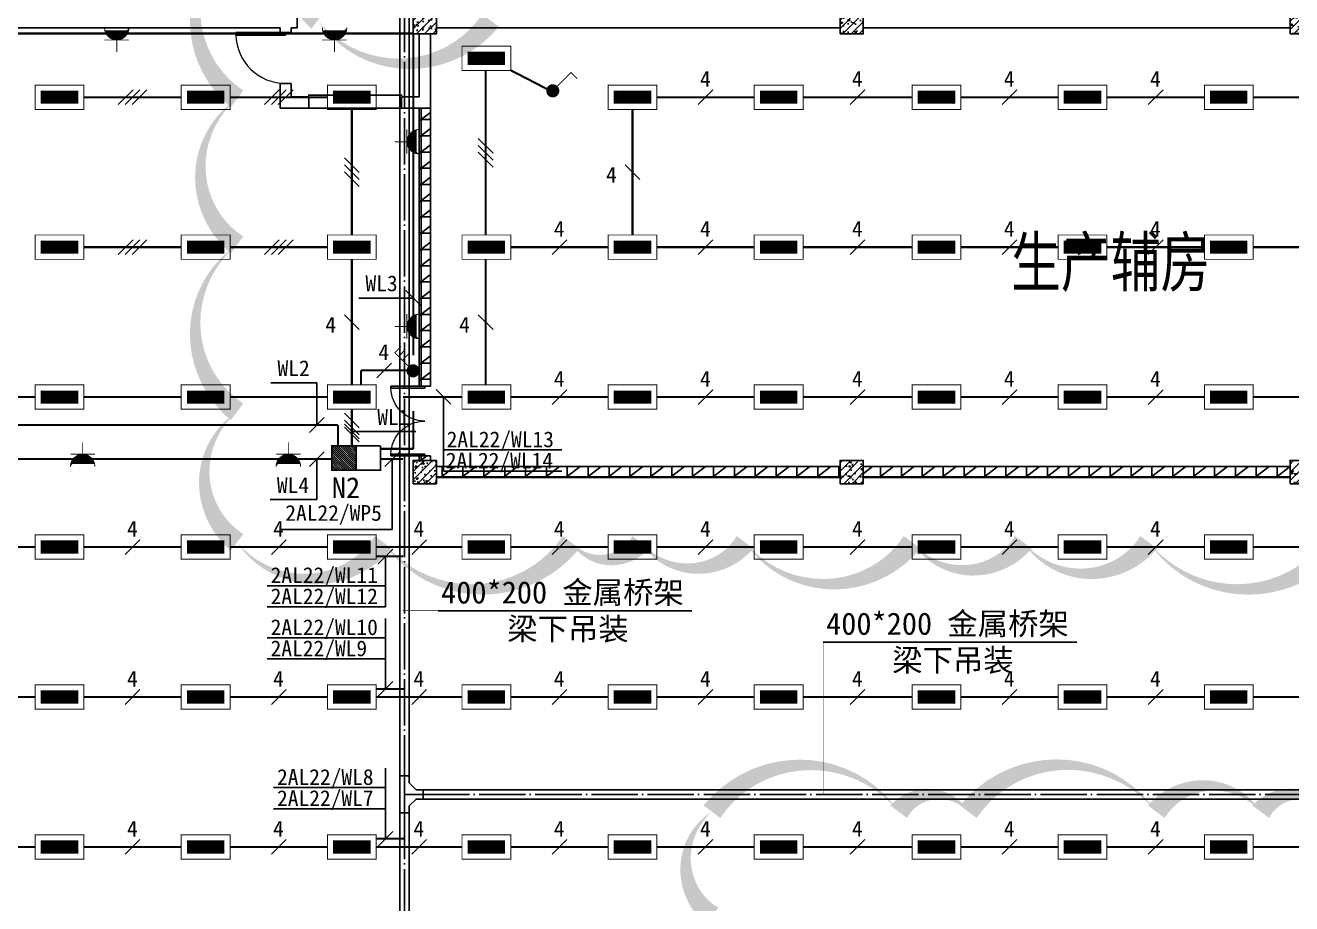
# Model space of a CAD drawing. Header units: millimetres. Extents: x -633009578 to 5705885, y -633235091 to 2571734.
# Drawn here: x 2874411 to 2901704, y 1875193 to 1894134 of the extents above; entities that cross this region are included whole.
import ezdxf

# ---------------------------------------------------------------- set-up
doc = ezdxf.new("R2010")
doc.units = ezdxf.units.MM
doc.header["$LTSCALE"] = 1000
doc.header["$MEASUREMENT"] = 0
for name, pattern in [('DASH', [0.35, 0.25, -0.1]), ('DASHED2', [0.375, 0.25, -0.125]), ('DOTE', [2.4200000000000004, 2, -0.2, 0.02, -0.2])]:
    doc.linetypes.add(name, pattern=pattern)
doc.layers.get('0').update_dxf_attribs({"color": 9})
for name, color, linetype in [('3T_WOOD', 21, 'Continuous'), ('A-COLUM(柱)', 255, 'Continuous'), ('A-DOOR(门）', 4, 'Continuous'), ('A-HATH(填充)', 8, 'Continuous'), ('A-TEXT(房间)', 243, 'Continuous'), ('A-WALL(墙)', 255, 'Continuous'), ('DIM_MODI', 6, 'Continuous'), ('电-强电平面-标注', 3, 'Continuous'), ('电-强电平面-线缆', 3, 'Continuous'), ('电-桥架', 4, 'Continuous'), ('设备-插座', 3, 'Continuous'), ('设备-照明', 3, 'Continuous'), ('设备-箱柜', 3, 'Continuous')]:
    doc.layers.add(name, color=color, linetype=linetype)
doc.styles.add('_TCH', font='simhei.ttf', dxfattribs={"width": 0.75, "bigfont": 'hztxt.shx'})
doc.styles.add('ELEC-DIM', font='simhei.ttf')
doc.styles.add('IDQSTYLE', font='simhei.ttf', dxfattribs={"width": 0.707, "bigfont": 'hztxt.shx'})
pattern_1 = [(0, (-1310557.920547385, -2.793967723846436e-09), (0, 350), []), (37.875, (-1310157.920547385, -2.793967723846436e-09), (-169.61527734408, 218.0766567528281), []), (90, (-1310157.920547385, -2.793967723846436e-09), (-450, 2.755455298081545e-14), [])]

# ---------------------------------------------------------------- blocks, each defined once
blk = doc.blocks.new('$DorLib2D$00000002')
for p, q in [((-0.5, -5.684341886080802e-17), (-0.5000000000000007, 0.4875)), ((-0.4750000000000007, 0.4875), (-0.5000000000000007, 0.4875)), ((-0.475, -2.842170943040401e-17), (-0.4750000000000007, 0.4875)), ((0.475, -2.842170943040401e-17), (0.4750000000000007, 0.4875)), ((0.4750000000000007, 0.4875), (0.5000000000000007, 0.4875)), ((0.5, -5.684341886080802e-17), (0.5000000000000007, 0.4875)), ((-0.5, -5.684341886080802e-17), (-0.475, -2.842170943040401e-17)), ((0.5, -5.684341886080802e-17), (0.475, -2.842170943040401e-17))]:
    blk.add_line(p, q)
at = {"lineweight": 13}
for centre, start, end in [((-0.4875, -4.263256414560601e-17), 0, 88.53071641864632), ((0.4875, -4.263256414560601e-17), 91.4692835813537, 180)]:
    blk.add_arc(centre, 0.4875, start, end, dxfattribs=at)
blk = doc.blocks.new('$DorLib2D$00000001')
for p, q in [((0.45, 0.9750000000000001), (0.5000000000000002, 0.9750000000000001)), ((0.45, 0), (0.45, 0.9750000000000001)), ((0.5, 0), (0.5, 0.9750000000000001)), ((0.5, 0), (0.45, 0))]:
    blk.add_line(p, q)
at = {"lineweight": 13}
blk.add_arc((0.475, 0), 0.975, 91.4692835813538, 180, dxfattribs=at)
blk = doc.blocks.new('$DorLib2D$00000136')
at = {"color": 0, "linetype": 'DASH'}
blk.add_line((0.5074999999959537, 0.6666666666674388), (-0.507500000003974, 0.666666666667382), dxfattribs=at)
at = {"color": 0, "linetype": 'Continuous'}
blk.add_line((-0.5000000000040377, -0.4999999999982236), (0.4999999999959623, -0.4999999999981668), dxfattribs=at)
blk = doc.blocks.new('_FZH')
h = blk.add_hatch()
h.set_pattern_fill('钢筋混凝土', color=256, scale=0.1, style=0)
h.set_pattern_definition([(45, (0, 0), (-0.1767766952966369, 0.1767766952966369), []), (50, (0, 0), (0.7172601826007535, -0.06275213498259512), [0.07500000000000001, -0.8250000000000001]), (355, (0, 0), (-0.138751333613, 0.7521921337000119), [0.06, -0.66]), (100.4514, (0.05977168000000001, -0.00522934), (0.5785093817140216, 0.6894395420609536), [0.06374019, -0.701142112]), (46.1842, (0, 0.2), (1.067241048625645, -0.1655190143290181), [0.1125, -1.2375]), (96.6356, (0.088936745, 0.186206693), (0.9346627055487033, 0.9741178709004418), [0.095610288, -1.051713]), (351.1842, (0, 0.2), (0.9346619451336272, 0.9741186009253247), [0.09000000000000001, -0.9900000000000001]), (21, (0.1, 0.15), (0.5969070521184617, -0.4026188906653388), [0.07500000000000001, -0.8250000000000001]), (326, (0.1, 0.15), (0.2433153319215824, 0.7251500450468529), [0.06, -0.66]), (71.4514, (0.149742233, 0.116448394), (0.84022262858149, 0.3225304967099524), [0.06374019, -0.701142112]), (37.50000000000001, (0, 0), (0.01215985531729062, 0.3328938538313115), [0, -0.652, 0, -0.67, 0, -0.6625000000000001]), (7.499999999999999, (0, 0), (0.2630695374421486, 0.3944117118823603), [0, -0.382, 0, -0.637, 0, -0.2525]), (-32.5, (-0.223, 0), (0.533822436172409, -0.02255487173437976), [0, -0.25, 0, -0.78, 0, -1.035]), (-42.5, (-0.323, 0), (0.5831861693423862, 0.1001049823323177), [0, -0.325, 0, -0.518, 0, -0.735])])
h.paths.add_polyline_path([(-0.5, -0.5), (0.5, -0.5), (0.5, 0.5), (-0.5, 0.5)])
blk.add_lwpolyline([(-0.5, -0.5), (0.5, -0.5), (0.5, 0.5), (-0.5, 0.5)], close=True)
blk = doc.blocks.new('9-3-1')
at = {"layer": 'A-HATH(填充)'}
h = blk.add_hatch(dxfattribs=at)
h.set_pattern_fill('空心砖', color=256, scale=100, style=0)
h.set_pattern_definition(pattern_1)
h.paths.add_polyline_path([(1227020.598288325, 1214372.080887661), (1227020.598288291, 1208372.080887855), (1227260.598288291, 1208372.080887855), (1227260.598288325, 1214372.080887661)])
h = blk.add_hatch(dxfattribs=at)
h.set_pattern_fill('空心砖', color=256, scale=100, style=0)
h.set_pattern_definition(pattern_1)
h.paths.add_polyline_path([(1227260.598288325, 1206772.080887664), (1227260.598288291, 1206872.080887855), (1227020.598288291, 1206872.080887855), (1227020.598288325, 1206772.080887664)])
h = blk.add_hatch(dxfattribs=at)
h.set_pattern_fill('空心砖', color=256, scale=100, style=0)
h.set_pattern_definition(pattern_1)
h.paths.add_polyline_path([(1227390.598288325, 1206642.080887664), (1227390.598288325, 1206402.080887664), (1236090.598288325, 1206402.080887664), (1236090.598288325, 1206642.080887664)])
h = blk.add_hatch(dxfattribs=at)
h.set_pattern_fill('空心砖', color=256, scale=100, style=0)
h.set_pattern_definition(pattern_1)
h.paths.add_polyline_path([(1236590.598288325, 1206642.080887664), (1236590.598288325, 1206402.080887664), (1245790.598288325, 1206402.080887664), (1245790.598288325, 1206642.080887664)])
at = {"layer": 'A-WALL(墙)'}
for p, q in [((1224390.598288574, 1216102.08088763), (1224390.598288573, 1216342.08088767)), ((1218190.598288553, 1216102.080887652), (1224020.598288334, 1216102.080887645)), ((1224020.598288334, 1216102.080887645), (1224020.598288286, 1216002.080887347)), ((1224020.598288286, 1216002.080887347), (1224260.59828839, 1216002.080887347)), ((1224260.598288334, 1216102.080887693), (1224390.598288574, 1216102.08088763)), ((1224260.59828839, 1216002.080887347), (1224260.598288334, 1216102.080887693)), ((1227020.598288207, 1215972.080887693), (1227020.598288271, 1214612.080887585)), ((1227260.598288321, 1215972.080887693), (1227260.59828827, 1214372.080887676)), ((1227390.598288553, 1216102.080887618), (1236090.598288553, 1216102.080887684)), ((1236590.598288553, 1216102.080887662), (1245790.598288553, 1216102.080887689)), ((1224260.59828839, 1214902.080887347), (1224020.598288286, 1214902.080887347)), ((1224020.598288286, 1214902.080887347), (1224020.598288334, 1214372.080887676)), ((1224260.598288334, 1214612.080887585), (1224260.59828839, 1214902.080887347)), ((1224640.598288574, 1214612.080887605), (1224260.598288334, 1214612.080887585)), ((1224640.598288574, 1214372.080887654), (1224640.598288574, 1214612.080887605)), ((1227020.598288271, 1214612.080887585), (1226640.598288573, 1214612.080887605)), ((1226640.598288573, 1214612.080887605), (1226640.598288573, 1214372.080887654)), ((1224020.598288334, 1214372.080887676), (1224640.598288574, 1214372.080887654)), ((1226640.598288573, 1214372.080887654), (1227260.59828827, 1214372.080887676)), ((1227020.598288325, 1214372.080887661), (1227020.598288291, 1208372.080887855)), ((1227260.598288325, 1214372.080887661), (1227020.598288325, 1214372.080887661)), ((1227260.598288291, 1208372.080887855), (1227260.598288325, 1214372.080887661)), ((1227020.598288291, 1208372.080887855), (1227260.598288291, 1208372.080887855)), ((1227260.598288291, 1206872.080887855), (1227020.598288291, 1206872.080887855)), ((1227020.598288291, 1206872.080887855), (1227020.598288325, 1206772.080887664)), ((1227260.598288325, 1206772.080887664), (1227260.598288291, 1206872.080887855)), ((1236090.598288553, 1206642.080887661), (1227390.598288553, 1206642.080887632)), ((1236090.598288553, 1206402.080887661), (1227390.598288553, 1206402.080887692)), ((1245790.598288553, 1206642.080887662), (1236590.598288553, 1206642.080887657)), ((1245790.598288553, 1206402.080887662), (1236590.598288553, 1206402.080887663))]:
    blk.add_line(p, q, dxfattribs=at)
at = {"layer": 'DIM_MODI', "color": 8}
for points in [[(1224834.376988294, 1228639.408599371, 0, 450, 0.5), (1224834.376988294, 1226389.408599371, 0, 450, 0.5), (1224834.376988294, 1223239.408599371, 0, 450, 0.5), (1224834.376988294, 1220089.408599371, 0, 450, 0.5), (1224834.376988294, 1218589.408599371, 0, 450, 0.5), (1224834.376988294, 1216260.895946873, 0, 450, 0.5), (1228559.310649373, 1216260.895946873, 0, 450, 0.5), (1228559.310649373, 1219110.895946873, 0, 450, 0.5), (1228559.310649373, 1220610.895946873, 0, 450, 0.5), (1228559.310649373, 1223760.895946873, 0, 450, 0.5), (1228559.310649373, 1225560.895946873, 0, 450, 0.5), (1228559.310649373, 1228639.408599371, 0, 450, 0.5), (1224959.310649373, 1228639.408599371, 0, 450, 0.5)], [(1233328.54338558, 1199198.935396159, 0, 450, 0.5), (1233328.54338558, 1196948.935396159, 0, 450, 0.5), (1233328.54338558, 1194098.935396159, 0, 450, 0.5), (1233328.54338558, 1192298.935396159, 0, 450, 0.5), (1233328.54338558, 1190798.935396159, 0, 450, 0.5), (1233328.54338558, 1188882.408848926, 0, 450, 0.5), (1235578.54338558, 1188882.408848926, 0, 450, 0.5), (1237828.54338558, 1188882.408848926, 0, 450, 0.5), (1240678.54338558, 1188882.408848926, 0, 450, 0.5), (1242628.54338558, 1188882.408848926, 0, 450, 0.5), (1246228.54338558, 1188882.408848926, 0, 450, 0.5), (1246656.012867695, 1188882.408848926, 0, 450, 0.5), (1246656.012867695, 1192482.408848926, 0, 450, 0.5), (1246656.012867695, 1193982.408848926, 0, 450, 0.5), (1246656.012867695, 1195932.408848926, 0, 450, 0.5), (1246656.012867695, 1199082.408848926, 0, 450, 0.5), (1246656.012867695, 1199198.935396159, 0, 450, 0.5), (1245156.012867695, 1199198.935396159, 0, 450, 0.5), (1242906.012867695, 1199198.935396159, 0, 450, 0.5), (1238856.012867695, 1199198.935396159, 0, 450, 0.5), (1237356.012867695, 1199198.935396159, 0, 450, 0.5)]]:
    blk.add_lwpolyline(points, format="xyseb", close=True, dxfattribs=at)
blk.add_lwpolyline([(1247875.104645454, 1218171.147972304, 0, 450, 0.5), (1245175.104645454, 1218171.147972304, 0, 450, 0.5), (1243675.104645454, 1218171.147972304, 0, 450, 0.5), (1240525.104645454, 1218171.147972304, 0, 450, 0.5), (1238275.104645454, 1218171.147972304, 0, 450, 0.5), (1236775.104645454, 1218171.147972304, 0, 450, 0.5), (1233625.104645454, 1218171.147972304, 0, 450, 0.5), (1229575.104645454, 1218171.147972304, 0, 450, 0.5), (1227325.104645454, 1218171.147972304, 0, 450, 0.5), (1224625.104645454, 1218171.147972304, 0, 450, 0.5), (1223094.096090453, 1218171.147972304, 0, 450, 0.5), (1223094.096090453, 1214571.147972304, 0, 450, 0.5), (1223094.096090453, 1211421.147972304, 0, 450, 0.5), (1223094.096090453, 1207821.147972304, 0, 450, 0.5), (1223094.096090453, 1205006.940860864, 0, 450, 0.5), (1226244.096090453, 1205006.940860864, 0, 450, 0.5), (1230294.096090453, 1205006.940860864, 0, 450, 0.5), (1231794.096090453, 1205006.940860864, 0, 450, 0.5), (1234044.096090453, 1205006.940860864, 0, 450, 0.5), (1237644.096090453, 1205006.940860864, 0, 450, 0.5), (1240044.096090453, 1205006.940860864, 0, 450, 0.5), (1242744.096090453, 1205006.940860864, 0, 450, 0.5), (1246794.096090453, 1205006.940860864, 0, 450, 0.5)], format="xyseb", dxfattribs=at)
at = {"layer": 'A-COLUM(柱)', "xscale": 500, "yscale": 500, "zscale": 500}
for p in [(1227140.598288325, 1216222.080887664), (1236340.598288325, 1216222.080887664), (1246040.598288325, 1216222.080887664), (1227140.598288325, 1206522.080887664), (1236340.598288325, 1206522.080887664), (1246040.598288325, 1206522.080887664)]:
    blk.add_blockref('_FZH', p, dxfattribs=at)
at = {"layer": 'A-DOOR(门）', "extrusion": (0, 0, -1), "xscale": -1100, "yscale": 1100, "zscale": 1100, "rotation": 270}
blk.add_blockref('$DorLib2D$00000001', (-1224140.598288325, 1215452.08088753), dxfattribs=at)
at = {"layer": 'A-DOOR(门）', "extrusion": (0, 0, -1), "xscale": 2000, "yscale": 240, "zscale": 2000}
blk.add_blockref('$DorLib2D$00000136', (-1225640.598288562, 1214492.080887661), dxfattribs=at)
at = {"layer": 'A-DOOR(门）', "xscale": -1500, "yscale": 1500, "zscale": 1500, "rotation": 89.99999999999999}
blk.add_blockref('$DorLib2D$00000002', (1227140.598288325, 1207622.080887831), dxfattribs=at)
at = {"layer": 'A-TEXT(房间)', "style": '_TCH', "width": 0.75}
blk.add_text('生产辅房', height=1050, dxfattribs=at).set_placement((1239778.332580835, 1210526.774725682))
blk = doc.blocks.new('*X353')
at = {"color": 0, "linetype": 'Continuous'}
for p, q in [((277.1059544658493, 221.9516255332986), (279.536990929048, 224.3826619964973)), ((277.1059544658493, 222.2344682457732), (279.2541482165735, 224.3826619964973)), ((277.1059544658493, 222.5173109582479), (278.9713055040988, 224.3826619964973)), ((277.1059544658493, 222.8001536707225), (278.6884627916242, 224.3826619964973)), ((277.1059544658493, 223.0829963831971), (278.4056200791496, 224.3826619964973)), ((277.1059544658493, 223.3658390956717), (278.122777366675, 224.3826619964973)), ((277.1059544658493, 223.6486818081463), (277.8399346542004, 224.3826619964973)), ((277.1059544658493, 223.9315245206209), (277.5570919417257, 224.3826619964973)), ((277.1059544658493, 224.2143672330955), (277.2742492292511, 224.3826619964973)), ((277.3198336415227, 221.8826619964973), (279.8198336415227, 224.3826619964973)), ((277.6026763539973, 221.8826619964973), (280.1026763539973, 224.3826619964973)), ((277.8855190664719, 221.8826619964973), (280.3855190664719, 224.3826619964973)), ((278.1683617789465, 221.8826619964973), (280.6683617789466, 224.3826619964973)), ((278.4512044914212, 221.8826619964973), (280.9512044914212, 224.3826619964973)), ((278.7340472038958, 221.8826619964973), (281.2340472038958, 224.3826619964973)), ((279.0168899163704, 221.8826619964973), (281.5168899163704, 224.3826619964973)), ((279.299732628845, 221.8826619964973), (281.799732628845, 224.3826619964973)), ((279.5825753413196, 221.8826619964973), (282.0825753413196, 224.3826619964973)), ((279.8654180537943, 221.8826619964973), (282.3654180537943, 224.3826619964973)), ((280.1482607662689, 221.8826619964973), (282.6482607662689, 224.3826619964973)), ((280.4311034787435, 221.8826619964973), (282.9311034787435, 224.3826619964973)), ((280.7139461912181, 221.8826619964973), (283.2139461912181, 224.3826619964973)), ((280.9967889036927, 221.8826619964973), (283.4967889036927, 224.3826619964973)), ((281.2796316161674, 221.8826619964973), (283.7796316161674, 224.3826619964973)), ((281.5624743286419, 221.8826619964973), (284.062474328642, 224.3826619964973)), ((281.8453170411166, 221.8826619964973), (284.3453170411166, 224.3826619964973)), ((282.1281597535912, 221.8826619964973), (284.6059544658494, 224.3604567087555)), ((282.4110024660658, 221.8826619964973), (284.6059544658494, 224.0776139962809)), ((282.6938451785405, 221.8826619964973), (284.6059544658494, 223.7947712838063)), ((282.976687891015, 221.8826619964973), (284.6059544658494, 223.5119285713317)), ((283.2595306034897, 221.8826619964973), (284.6059544658494, 223.229085858857)), ((283.5423733159643, 221.8826619964973), (284.6059544658494, 222.9462431463824)), ((283.8252160284389, 221.8826619964973), (284.6059544658494, 222.6634004339078)), ((284.1080587409135, 221.8826619964973), (284.6059544658494, 222.3805577214332)), ((284.3909014533882, 221.8826619964973), (284.6059544658494, 222.0977150089586))]:
    blk.add_line(p, q, dxfattribs=at)
blk = doc.blocks.new('HC000062')
at = {"color": 0, "linetype": 'Continuous', "const_width": 0.2}
for points in [[(-4.97662087547036, 2.499999999999943), (5.023379124529697, 2.499999999999943), (5.023379124529697, -2.500000000000057), (-4.97662087547036, -2.500000000000057), (-4.97662087547036, 2.499999999999943)], [(-3.72662087547036, 1.25), (-3.72662087547036, -1.250000000000057), (3.773379124529697, -1.250000000000057), (3.773379124529697, 1.25), (-3.72662087547036, 1.25)]]:
    blk.add_lwpolyline(points, dxfattribs=at)
at = {"color": 0, "linetype": 'Continuous'}
blk.add_blockref('*X353', (-280.8325753413197, -223.1326619964974), dxfattribs=at)
at = {"color": 0, "style": 'IDQSTYLE', "width": 0.7}
blk.add_attdef('PSFHATT', (7.023379124529697, -2.500000000000057), '', height=2.5, dxfattribs=at)
blk = doc.blocks.new('*X153')
at = {"color": 0, "linetype": 'Continuous'}
for p, q in [((234.7655414724513, 317.9212989399893), (239.3433150387835, 322.4990725063215)), ((234.7655414724513, 318.3455630087012), (238.9190509700716, 322.4990725063215)), ((234.7655414724513, 318.7698270774131), (238.4947869013596, 322.4990725063215)), ((234.7655414724513, 319.1940911461251), (238.0705228326477, 322.4990725063215)), ((234.7655414724513, 319.618355214837), (237.6462587639358, 322.4990725063215)), ((234.7655414724513, 320.0426192835489), (237.2219946952239, 322.4990725063215)), ((234.7655414724513, 320.4668833522609), (236.797730626512, 322.4990725063215)), ((234.7655414724513, 320.8911474209728), (236.3734665578, 322.4990725063215)), ((234.7655414724513, 321.3154114896847), (235.9492024890881, 322.4990725063215)), ((234.7655414724513, 321.7396755583966), (235.5249384203761, 322.4990725063215)), ((234.7655414724513, 322.1639396271086), (235.1006743516642, 322.4990725063215)), ((234.7675791074955, 317.4990725063215), (239.7655414724513, 322.4970348712774)), ((235.1918431762074, 317.4990725063215), (239.7655414724513, 322.0727708025654)), ((235.6161072449193, 317.4990725063215), (239.7655414724513, 321.6485067338535)), ((236.0403713136312, 317.4990725063215), (239.7655414724513, 321.2242426651416)), ((236.4646353823431, 317.4990725063215), (239.7655414724513, 320.7999785964296)), ((236.8888994510551, 317.4990725063215), (239.7655414724513, 320.3757145277177)), ((237.313163519767, 317.4990725063215), (239.7655414724513, 319.9514504590058)), ((237.7374275884789, 317.4990725063215), (239.7655414724513, 319.5271863902939)), ((238.1616916571909, 317.4990725063215), (239.7655414724513, 319.1029223215819)), ((238.5859557259028, 317.4990725063215), (239.7655414724513, 318.67865825287)), ((239.0102197946147, 317.4990725063215), (239.7655414724513, 318.2543941841581)), ((239.4344838633266, 317.4990725063215), (239.7655414724513, 317.8301301154461))]:
    blk.add_line(p, q, dxfattribs=at)
blk = doc.blocks.new('HC000435')
at = {"color": 0, "linetype": 'Continuous'}
blk.add_line((2.5, 0), (-2.5, 0), dxfattribs=at)
at = {"color": 0, "linetype": 'Continuous', "const_width": 0.3}
for points in [[(2.5, 0), (2.5, 5), (-2.5, 5)], [(-2.5, 5), (-2.5, 0)], [(-2.5, 0), (-2.5, -5), (2.5, -5), (2.5, 0)]]:
    blk.add_lwpolyline(points, dxfattribs=at)
at = {"color": 0, "linetype": 'Continuous'}
blk.add_blockref('*X153', (-237.2655414724513, -322.4990725063215), dxfattribs=at)
at = {"color": 0, "style": 'IDQSTYLE', "width": 0.7}
blk.add_attdef('PSFHATT', (4.500000000000028, -5), '', height=2.5, dxfattribs=at)
blk = doc.blocks.new('*X169')
at = {"color": 0, "linetype": 'Continuous'}
for p, q in [((261.9988066744281, 135.850956910748), (263.2375091559566, 137.0896593922765)), ((262.0234026256783, 135.5927101495236), (263.4957559171792, 137.0650634410244)), ((262.0463461952987, 136.1813391440932), (262.9071269225657, 137.0421198713602)), ((262.0884022348038, 135.3748670461744), (263.7135990205094, 137.00006383188)), ((262.1829592200917, 135.1865813189878), (263.9018847477136, 136.9055068466096)), ((262.3023466942452, 135.0231260806666), (264.0653399860179, 136.7861193724393)), ((262.4446987243758, 134.8826353983226), (264.205830668362, 136.6437673423088)), ((262.6100901587723, 134.7651841202445), (264.3232819464568, 136.478375907929)), ((262.8005700291263, 134.6728212781239), (264.4156447885779, 136.2878960375755)), ((263.0211904412342, 134.6105989777572), (264.4778670889456, 136.0672756254685)), ((263.2836307586351, 134.5901965826834), (264.4982694840214, 135.8048353080697)), ((263.6234742990336, 134.6471974106073), (264.4412686561033, 135.464991767677))]:
    blk.add_line(p, q, dxfattribs=at)
blk = doc.blocks.new('HC000097')
at = {"color": 0, "linetype": 'Continuous', "const_width": 0.2}
blk.add_lwpolyline([(0.8838834764833108, 0.3661165235168934, 0.1989123673796338), (1.250000000000034, 1.250000000000057, 0.1989123673796269), (0.8838834764832544, 2.13388347648322, 0.1989123673796352), (9.128895556154148e-14, 2.5, 0.1989123673796539), (-0.8838834764830719, 2.13388347648322, 0.1989123673796721), (-1.249999999999966, 1.250000000000057, 0.1989123673796564), (-0.8838834764831855, 0.3661165235168368, 0.198912367379673), (9.087175456556906e-14, 0, 0.198912367379652)], format="xyb", close=True, dxfattribs=at)
blk.add_lwpolyline([(0.8838834764831975, 2.133883476483163), (3.750000000000091, 5), (5.000000000000091, 3.75)], dxfattribs=at)
at = {"color": 0, "linetype": 'Continuous'}
blk.add_blockref('*X169', (-263.2487560761181, -134.5897099905746), dxfattribs=at)
at = {"color": 0, "style": 'IDQSTYLE', "width": 0.7}
blk.add_attdef('PSFHATT', (7.000000000000091, -1e-08), '', height=2.5, dxfattribs=at)
blk = doc.blocks.new('*X155')
at = {"color": 0, "linetype": 'Continuous'}
for p, q in [((261.9988066744281, 135.850956910748), (263.2375091559566, 137.0896593922765)), ((262.0234026256783, 135.5927101495236), (263.4957559171792, 137.0650634410244)), ((262.0463461952987, 136.1813391440932), (262.9071269225657, 137.0421198713602)), ((262.0884022348038, 135.3748670461744), (263.7135990205094, 137.00006383188)), ((262.1829592200917, 135.1865813189878), (263.9018847477136, 136.9055068466096)), ((262.3023466942452, 135.0231260806666), (264.0653399860179, 136.7861193724393)), ((262.4446987243758, 134.8826353983226), (264.205830668362, 136.6437673423088)), ((262.6100901587723, 134.7651841202445), (264.3232819464568, 136.478375907929)), ((262.8005700291263, 134.6728212781239), (264.4156447885779, 136.2878960375755)), ((263.0211904412342, 134.6105989777572), (264.4778670889456, 136.0672756254685)), ((263.2836307586351, 134.5901965826834), (264.4982694840214, 135.8048353080697)), ((263.6234742990336, 134.6471974106073), (264.4412686561033, 135.464991767677))]:
    blk.add_line(p, q, dxfattribs=at)
blk = doc.blocks.new('HC000111')
at = {"color": 0, "linetype": 'Continuous', "const_width": 0.2}
blk.add_lwpolyline([(0.8838834764833108, 0.3661165235168934, 0.1989123673796338), (1.250000000000034, 1.250000000000057, 0.1989123673796269), (0.8838834764832544, 2.13388347648322, 0.1989123673796352), (9.12880881998035e-14, 2.5, 0.1989123673796539), (-0.8838834764830719, 2.13388347648322, 0.1989123673796721), (-1.249999999999966, 1.250000000000057, 0.1989123673796564), (-0.8838834764831855, 0.3661165235168368, 0.198912367379673), (9.087175456556906e-14, 0, 0.198912367379652)], format="xyb", close=True, dxfattribs=at)
for points in [[(0.8838834764831975, 2.133883476483163), (3.750000000000091, 5), (5.000000000000091, 3.75)], [(2.221789122165297, 3.388795923702901), (3.514416944097014, 2.132759994237858)], [(2.898879886034229, 4.275409520972289), (4.191507707965946, 3.019373591507303)]]:
    blk.add_lwpolyline(points, dxfattribs=at)
at = {"color": 0, "linetype": 'Continuous'}
blk.add_blockref('*X155', (-263.2487560761181, -134.5897099905746), dxfattribs=at)
at = {"color": 0, "style": 'IDQSTYLE', "width": 0.7}
blk.add_attdef('PSFHATT', (7.000000000000091, -1e-08), '', height=2.5, dxfattribs=at)
blk = doc.blocks.new('*X285')
at = {"color": 0, "linetype": 'Continuous'}
for p, q in [((159.595646846908, 156.7672197221619), (159.6233466819307, 156.7949195571846)), ((159.6640079704214, 156.5527381332005), (159.9061893944054, 156.7949195571846)), ((159.747532531186, 156.3534199814905), (160.18903210688, 156.7949195571846)), ((159.8446775338837, 156.1677222717137), (160.4718748193546, 156.7949195571846)), ((159.9544025265515, 155.9946045519069), (160.7547175318292, 156.7949195571846)), ((160.0760273856543, 155.833386698535), (161.0375602443038, 156.7949195571846)), ((160.2091522122192, 155.6836688126253), (161.3204029567785, 156.7949195571846)), ((160.3536147760518, 155.5452886639833), (161.6032456692531, 156.7949195571846)), ((160.5094741859558, 155.4183053614127), (161.8860883817277, 156.7949195571846)), ((160.6770167777584, 155.3030052407406), (162.1689310942023, 156.7949195571846)), ((160.8567856433337, 155.1999313938414), (162.451773806677, 156.7949195571846)), ((161.0496413096342, 155.1099443476672), (162.7346165191516, 156.7949195571846)), ((161.2568708631404, 155.0343311886988), (163.0174592316262, 156.7949195571846)), ((161.4803825063601, 154.9750001194438), (163.3003019441008, 156.7949195571846)), ((161.7230685552892, 154.9348434558983), (163.5831446565754, 156.7949195571846)), ((161.9895441276247, 154.9184763157592), (163.86598736905, 156.7949195571846)), ((162.2878715788766, 154.9339610545365), (164.4937876543064, 157.1398771299663)), ((162.6346011340941, 154.9978478972794), (164.4299008115636, 156.7931475747489)), ((163.0778250055067, 155.1582290562173), (164.2695196526256, 156.3499237033363))]:
    blk.add_line(p, q, dxfattribs=at)
blk = doc.blocks.new('HC001597')
at = {"color": 0, "linetype": 'Continuous', "const_width": 0.2}
for points in [[(0, 1.876521703951876), (0, 4.376521703951876)], [(2.549372027147328, 1.900129832397506), (-2.483025305961492, 1.900129832397506)], [(2.421006983541884, 0), (-2.421006983541884, 0)]]:
    blk.add_lwpolyline(points, dxfattribs=at)
blk.add_lwpolyline([(2.5, -0.6234782960481243, 0.1989123673796542), (1.76776695296634, 1.144288656918215, 0.1989123673796558), (4.205349176516791e-17, 1.876521703951876, 0.1989123673796558), (-1.76776695296634, 1.144288656918216, 0.1989123673796542), (-2.5, -0.6234782960481239)], format="xyb", dxfattribs=at)
at = {"color": 0, "linetype": 'Continuous', "rotation": 180}
blk.add_blockref('*X285', (162.0093508556101, 156.7949195571846), dxfattribs=at)
at = {"color": 0, "style": 'IDQSTYLE', "width": 0.7}
blk.add_attdef('PSFHATT', (4.549372027147328, -0.6234783060481244), '', height=2.5, dxfattribs=at)

msp = doc.modelspace()

# ---------------------------------------------------------------- linework, layer by layer
at = {"layer": '电-强电平面-标注'}
for p, q in [((2876731.54786557, 1892742.029281537), (2876413.349814035, 1892423.831230004)), ((2876881.54786557, 1892742.029281537), (2876563.349814035, 1892423.831230004)), ((2877031.54786557, 1892742.029281537), (2876713.349814035, 1892423.831230004)), ((2879881.59786557, 1892742.029281537), (2879563.399814036, 1892423.831230004)), ((2880031.59786557, 1892742.029281537), (2879713.399814036, 1892423.831230004)), ((2880181.59786557, 1892742.029281537), (2879863.399814036, 1892423.831230004)), ((2889231.497865569, 1892742.029281538), (2888913.299814036, 1892423.831230003)), ((2892506.547865569, 1892742.029281538), (2892188.349814036, 1892423.831230003)), ((2895781.547865569, 1892742.029281538), (2895463.349814036, 1892423.831230003)), ((2898931.547865569, 1892742.029281538), (2898613.349814036, 1892423.831230003)), ((2884173.4389452, 1891694.912614866), (2884491.636996733, 1891376.714563332)), ((2884173.4389452, 1891544.912614866), (2884491.636996733, 1891226.714563332)), ((2881288.349814036, 1891275.412614866), (2881606.547865569, 1890957.214563332)), ((2884173.4389452, 1891394.912614866), (2884491.636996733, 1891076.714563332)), ((2881288.349814036, 1891125.412614866), (2881606.547865569, 1890807.214563332)), ((2881288.349814036, 1890975.412614866), (2881606.547865569, 1890657.214563332)), ((2887338.349814035, 1891125.362614866), (2887656.54786557, 1890807.164563332)), ((2876731.54786557, 1889508.695948194), (2876413.349814035, 1889190.497896661)), ((2876881.54786557, 1889508.695948194), (2876563.349814035, 1889190.497896661)), ((2877031.54786557, 1889508.695948194), (2876713.349814035, 1889190.497896661)), ((2879881.59786557, 1889508.695948194), (2879563.399814036, 1889190.497896661)), ((2880031.59786557, 1889508.695948194), (2879713.399814036, 1889190.497896661)), ((2880181.59786557, 1889508.695948194), (2879863.399814036, 1889190.497896661)), ((2886081.497865569, 1889508.695948195), (2885763.299814036, 1889190.49789666)), ((2889231.547865569, 1889508.695948195), (2888913.349814036, 1889190.49789666)), ((2892506.547865569, 1889508.695948195), (2892188.349814036, 1889190.49789666)), ((2895781.547865569, 1889508.695948195), (2895463.349814036, 1889190.49789666)), ((2898931.547865569, 1889508.695948195), (2898613.349814036, 1889190.49789666)), ((2882590.5, 1888253), (2881595.563291139, 1888253)), ((2882773, 1888253), (2882590.5, 1888253)), ((2882613.900974233, 1888412.099025767), (2882932.099025767, 1888093.900974233)), ((2881288.349814035, 1887891.979281522), (2881606.54786557, 1887573.781229989)), ((2884173.438945199, 1887891.979281522), (2884491.636996734, 1887573.781229989)), ((2882301.719081908, 1886850.132430893), (2881983.521030374, 1886531.934379359)), ((2880694.5, 1886426.5), (2879699.563291139, 1886426.5)), ((2880694.5, 1885514.5), (2880694.5, 1886426.5)), ((2883262.059202089, 1886282.599025776), (2883580.257253604, 1885964.400974224)), ((2886081.497865569, 1886275.362614851), (2885763.299814036, 1885957.164563317)), ((2889231.547865569, 1886275.362614851), (2888913.349814036, 1885957.164563317)), ((2892506.547865569, 1886275.362614851), (2892188.349814036, 1885957.164563317)), ((2895781.547865569, 1886275.362614851), (2895463.349814036, 1885957.164563317)), ((2898931.547865569, 1886275.362614851), (2898613.349814036, 1885957.164563317)), ((2883421.158227847, 1884521.5), (2883421.158227847, 1886123.5)), ((2881288.349814036, 1885769.230820309), (2881606.547865569, 1885451.032768775)), ((2880853.599025766, 1885673.599025767), (2880535.400974234, 1885355.400974233)), ((2881288.349814036, 1885619.230820309), (2881606.547865569, 1885301.032768775)), ((2881288.349814035, 1885533.599025767), (2881606.54786557, 1885215.400974233)), ((2881288.349814036, 1885469.230820309), (2881606.547865569, 1885151.032768775)), ((2881447.448839803, 1885374.5), (2881850, 1885374.5)), ((2881850, 1885374.5), (2882825.949367089, 1885374.5)), ((2880853.599025766, 1884938.170459105), (2880535.400974234, 1884619.972407571)), ((2882479.599025766, 1884939.599025767), (2882161.400974234, 1884621.400974233)), ((2883421.158227847, 1884977.5), (2885972.949367087, 1884977.5)), ((2880694.5, 1884779.071433338), (2880694.5, 1883906)), ((2882320.5, 1884780.5), (2882320.5, 1883262.5)), ((2883421.158227847, 1884521.5), (2885972.949367087, 1884521.5)), ((2880694.5, 1883906), (2879686.272151899, 1883906)), ((2882320.5, 1883262.5), (2879888.221518987, 1883262.5)), ((2876881.547865569, 1883042.029281538), (2876563.349814036, 1882723.831230003)), ((2880031.547865569, 1883042.029281538), (2879713.349814036, 1882723.831230003)), ((2883056.547865569, 1883042.029281538), (2882738.349814036, 1882723.831230003)), ((2886081.547865569, 1883042.029281538), (2885763.349814036, 1882723.831230003)), ((2889231.547865569, 1883042.029281538), (2888913.349814036, 1882723.831230003)), ((2892506.547865569, 1883042.029281538), (2892188.349814036, 1882723.831230003)), ((2895781.547865569, 1883042.029281538), (2895463.349814036, 1882723.831230003)), ((2898931.547865569, 1883042.029281538), (2898613.349814036, 1882723.831230003)), ((2882332.099025759, 1882839.599025776), (2882013.900974244, 1882521.400974224)), ((2882173.000000001, 1881594), (2882173.000000001, 1882680.5)), ((2882173.000000001, 1882050), (2879621.208860761, 1882050)), ((2882173.000000001, 1881594), (2879621.208860761, 1881594)), ((2882173.000000001, 1879823.500000014), (2882173.000000001, 1881342)), ((2882173.000000001, 1880927), (2879621.208860761, 1880927)), ((2882173.000000001, 1880471), (2879621.208860761, 1880471)), ((2882332.099025759, 1879982.599025791), (2882013.900974244, 1879664.400974238)), ((2876881.547865569, 1879808.695948195), (2876563.349814036, 1879490.49789666)), ((2880031.547865569, 1879808.695948195), (2879713.349814036, 1879490.49789666)), ((2883056.547865569, 1879808.695948195), (2882738.349814036, 1879490.49789666)), ((2886081.547865569, 1879808.695948195), (2885763.349814036, 1879490.49789666)), ((2889231.547865569, 1879808.695948195), (2888913.349814036, 1879490.49789666)), ((2892506.547865569, 1879808.695948195), (2892188.349814036, 1879490.49789666)), ((2895781.547865569, 1879808.695948195), (2895463.349814036, 1879490.49789666)), ((2898931.547865569, 1879808.695948195), (2898613.349814036, 1879490.49789666)), ((2882173.000000001, 1876593.000000014), (2882173.000000001, 1878111.5)), ((2882173.000000001, 1877696.5), (2879759.708860761, 1877696.5)), ((2882173.000000001, 1877240.5), (2879759.708860761, 1877240.5)), ((2882332.099025759, 1876752.099025791), (2882013.900974244, 1876433.900974238)), ((2876881.547865569, 1876575.362614851), (2876563.349814036, 1876257.164563317)), ((2880031.547865569, 1876575.362614851), (2879713.349814036, 1876257.164563317)), ((2883056.547865569, 1876575.362614851), (2882738.349814036, 1876257.164563317)), ((2886081.547865569, 1876575.362614851), (2885763.349814036, 1876257.164563317)), ((2889231.547865569, 1876575.362614851), (2888913.349814036, 1876257.164563317)), ((2892506.547865569, 1876575.362614851), (2892188.349814036, 1876257.164563317)), ((2895781.547865569, 1876575.362614851), (2895463.349814036, 1876257.164563317)), ((2898931.547865569, 1876575.362614851), (2898613.349814036, 1876257.164563317))]:
    msp.add_line(p, q, dxfattribs=at)
at = {"layer": '电-强电平面-线缆', "color": 1, "linetype": 'Continuous', "const_width": 45}
for points in [[(2872237.033163545, 1893956.423552649), (2876150.466836455, 1893956.423552649)], [(2876611.533163545, 1893956.423552649), (2880844.966836455, 1893956.423552649)], [(2881306.033163545, 1893956.423552649), (2882773, 1893956.423552649)], [(2882773, 1891853.846146842), (2882773, 1893956.423552649)], [(2884332.537970967, 1889612.196922428), (2884332.537970967, 1893159.430255771)], [(2884872.448839803, 1893164.266382077), (2885653.682348474, 1892759.860365128)], [(2875672.548839803, 1892582.930255771), (2877772.348839803, 1892582.930255771)], [(2878822.548839803, 1892582.930255771), (2880922.448839803, 1892582.930255771)], [(2888022.448839803, 1892582.930255771), (2890122.348839803, 1892582.930255771)], [(2891172.548839803, 1892582.930255771), (2893522.348839803, 1892582.930255771)], [(2894572.548839803, 1892582.930255771), (2896672.348839803, 1892582.930255771)], [(2897722.548839803, 1892582.930255771), (2899822.348839803, 1892582.930255771)], [(2900872.548839803, 1892582.930255771), (2903222.348839803, 1892582.930255771)], [(2881447.448839803, 1889612.196922428), (2881447.448839803, 1892320.430255771)], [(2887497.448839803, 1889612.096922427), (2887497.448839803, 1892320.430255771)], [(2882773, 1887870.346146842), (2882773, 1891392.153853158)], [(2875672.548839803, 1889349.596922427), (2877772.348839803, 1889349.596922427)], [(2878822.548839803, 1889349.596922427), (2880922.448839803, 1889349.596922427)], [(2884872.448839803, 1889349.596922427), (2886972.348839803, 1889349.596922427)], [(2888022.548839803, 1889349.596922427), (2890122.348839803, 1889349.596922427)], [(2891172.548839803, 1889349.596922427), (2893522.348839803, 1889349.596922427)], [(2894572.548839803, 1889349.596922427), (2896672.348839803, 1889349.596922427)], [(2897722.548839803, 1889349.596922427), (2899822.348839803, 1889349.596922427)], [(2900872.548839803, 1889349.596922427), (2903222.348839803, 1889349.596922427)], [(2881447.448839803, 1886378.763589084), (2881447.448839803, 1889086.996922427)], [(2884332.537970967, 1886378.763589084), (2884332.537970967, 1889086.996922427)], [(2882773, 1887014.5), (2882773, 1887408.653853158)], [(2881647.5, 1886691.033405126), (2882637.740112282, 1886691.033405126)], [(2881647.5, 1886378.763589084), (2881647.5, 1886691.033405126)], [(2872772.448839803, 1886116.263589084), (2874622.448839803, 1886116.263589084)], [(2875672.548839803, 1886116.263589084), (2877772.348839803, 1886116.263589084)], [(2878822.548839803, 1886116.263589084), (2880922.448839803, 1886116.263589084)], [(2883822.448839803, 1886116.263589084), (2882551, 1886116.263589084)], [(2884872.448839803, 1886116.263589084), (2886972.348839803, 1886116.263589084)], [(2888022.548839803, 1886116.263589084), (2890122.348839803, 1886116.263589084)], [(2891172.548839803, 1886116.263589084), (2893522.348839803, 1886116.263589084)], [(2894572.548839803, 1886116.263589084), (2896672.348839803, 1886116.263589084)], [(2897722.548839803, 1886116.263589084), (2899822.348839803, 1886116.263589084)], [(2900872.548839803, 1886116.263589084), (2903222.348839803, 1886116.263589084)], [(2881447.448839803, 1885066.5), (2881447.448839803, 1885853.763589084)], [(2882773, 1885000), (2882773, 1885816.263589084)], [(2872696.334920317, 1885514.5), (2881148.929229965, 1885514.5)], [(2881148.929229965, 1885066.5), (2881148.929229965, 1885514.5)], [(2882065.5, 1885000), (2882773, 1885000)], [(2872546.279325493, 1884779.071433338), (2875437.895490697, 1884779.071433338)], [(2875855.104509303, 1884779.071433338), (2879870.395490697, 1884779.071433338)], [(2880287.604509303, 1884779.071433338), (2881015.5, 1884779.071433338)], [(2882065.5, 1884780.5), (2882552, 1884780.5)], [(2872772.548839803, 1882882.930255771), (2874622.348839803, 1882882.930255771)], [(2875672.548839803, 1882882.930255771), (2877772.348839803, 1882882.930255771)], [(2878822.548839803, 1882882.930255771), (2880922.348839803, 1882882.930255771)], [(2881972.548839803, 1882882.930255771), (2883822.348839803, 1882882.930255771)], [(2884872.548839803, 1882882.930255771), (2886972.348839803, 1882882.930255771)], [(2888022.548839803, 1882882.930255771), (2890122.348839803, 1882882.930255771)], [(2891172.548839803, 1882882.930255771), (2893522.348839803, 1882882.930255771)], [(2894572.548839803, 1882882.930255771), (2896672.348839803, 1882882.930255771)], [(2897722.548839803, 1882882.930255771), (2899822.348839803, 1882882.930255771)], [(2900872.548839803, 1882882.930255771), (2903222.348839803, 1882882.930255771)], [(2881972.448839803, 1882683.5), (2882556.5, 1882683.5)], [(2881972.448839803, 1879823.500000003), (2882582.499999936, 1879823.500000037)], [(2872772.548839803, 1879649.596922427), (2874622.348839803, 1879649.596922427)], [(2875672.548839803, 1879649.596922427), (2877772.348839803, 1879649.596922427)], [(2878822.548839803, 1879649.596922427), (2880922.348839803, 1879649.596922427)], [(2881972.548839803, 1879649.596922427), (2883822.348839803, 1879649.596922427)], [(2884872.548839803, 1879649.596922427), (2886972.348839803, 1879649.596922427)], [(2888022.548839803, 1879649.596922427), (2890122.348839803, 1879649.596922427)], [(2891172.548839803, 1879649.596922427), (2893522.348839803, 1879649.596922427)], [(2894572.548839803, 1879649.596922427), (2896672.348839803, 1879649.596922427)], [(2897722.548839803, 1879649.596922427), (2899822.348839803, 1879649.596922427)], [(2900872.548839803, 1879649.596922427), (2903222.348839803, 1879649.596922427)], [(2872772.548839803, 1876416.263589084), (2874622.348839803, 1876416.263589084)], [(2875672.548839803, 1876416.263589084), (2877772.348839803, 1876416.263589084)], [(2878822.548839803, 1876416.263589084), (2880922.348839803, 1876416.263589084)], [(2881972.448839803, 1876593.000000003), (2882582.499999936, 1876593.000000037)], [(2881972.548839803, 1876416.263589084), (2883822.348839803, 1876416.263589084)], [(2884872.548839803, 1876416.263589084), (2886972.348839803, 1876416.263589084)], [(2888022.548839803, 1876416.263589084), (2890122.348839803, 1876416.263589084)], [(2891172.548839803, 1876416.263589084), (2893522.348839803, 1876416.263589084)], [(2894572.548839803, 1876416.263589084), (2896672.348839803, 1876416.263589084)], [(2897722.548839803, 1876416.263589084), (2899822.348839803, 1876416.263589084)], [(2900872.548839803, 1876416.263589084), (2903222.348839803, 1876416.263589084)]]:
    msp.add_lwpolyline(points, dxfattribs=at)
at = {"layer": '电-桥架', "color": 5, "linetype": 'DOTE', "ltscale": 0.5}
for p, q in [((2882582.499999029, 1903023.5), (2882582.499999223, 1877949.5)), ((2882582.499999857, 1877549.5), (2882582.499999877, 1877949.5)), ((2882582.499999857, 1877549.5), (2882582.499999836, 1877149.5)), ((2882582.499999857, 1877549.5), (2882982.499999857, 1877549.5)), ((2882982.499999857, 1877549.5), (2937878.5, 1877549.5)), ((2882582.499999248, 1877149.5), (2882582.49999986, 1866162.500007156))]:
    msp.add_line(p, q, dxfattribs=at)
at = {"layer": '电-桥架', "color": 9, "linetype": 'DASHED2', "ltscale": 0.5}
msp.add_line((2882982.499999858, 1877449.5), (2882982.499999857, 1877649.5), dxfattribs=at)
at = {"layer": '电-桥架', "ltscale": 0.5}
for points in [[(2882482.499999223, 1877949.499999999), (2882482.499999029, 1903023.499999999), (2882682.499999029, 1903023.500000001), (2882682.499999223, 1877949.500000001)], [(2882682.499999878, 1877949.499999995), (2882682.49999987, 1877799.499999995), (2882832.499999857, 1877649.5), (2882982.499999857, 1877649.5), (2882982.499999858, 1877449.5), (2882832.499999858, 1877449.5), (2882682.499999844, 1877299.499999995), (2882682.499999837, 1877149.499999995), (2882482.499999837, 1877149.500000005), (2882482.499999878, 1877949.500000005)], [(2882482.49999986, 1866162.50000715), (2882482.499999249, 1877149.499999994), (2882682.499999249, 1877149.500000006), (2882682.49999986, 1866162.500007162)]]:
    msp.add_lwpolyline(points, close=True, dxfattribs=at)
msp.add_lwpolyline([(2882982.499999857, 1877649.5), (2937878.5, 1877649.5), (2937878.500000001, 1877449.5), (2882982.499999858, 1877449.5)], dxfattribs=at)
at = {"layer": '设备-箱柜', "color": 6}
for points in [[(2882540.652136793, 1881510, 12, 12, 0), (2883308.137059613, 1881510, 12, 12, 0), (2883308.137059613, 1881510, 36, 36, 0), (2888780.080811953, 1881510, 36, 36, 0)], [(2891605.786663327, 1877549.5, 12, 12, 0), (2891605.786663327, 1880835.001676125, 12, 12, 0), (2891605.786663327, 1880835.001676125, 36, 36, 0), (2897077.730415667, 1880835.001676125, 36, 36, 0)]]:
    msp.add_lwpolyline(points, format="xyseb", dxfattribs=at)

# ---------------------------------------------------------------- block references
at = {"layer": '3T_WOOD'}
msp.add_blockref('9-3-1', (1655879.395743424, 677977.51603476), dxfattribs=at)
at = {"layer": '设备-插座', "xscale": 105, "yscale": 105, "zscale": 105}
for p, rotation in [((2876381, 1894016.49999997), 180), ((2881075.5, 1894016.49999997), 180), ((2882832.50000003, 1891623), 90), ((2882832.50000003, 1887639.5), 90)]:
    msp.add_blockref('HC001597', p, dxfattribs=dict(at, rotation=rotation))
for p in [(2875646.5, 1884685.062143605), (2880079, 1884685.062143605)]:
    msp.add_blockref('HC001597', p, dxfattribs=at)
at = {"layer": '设备-照明', "xscale": 105, "yscale": 105, "zscale": 105}
for name, p in [('HC000062', (2884344.994031727, 1893421.930255771)), ('HC000097', (2885779, 1892589.596922368)), ('HC000062', (2875144.994031727, 1892582.930255771)), ('HC000062', (2878294.994031727, 1892582.930255771)), ('HC000062', (2881444.994031727, 1892582.930255771)), ('HC000062', (2887494.994031727, 1892582.930255771)), ('HC000062', (2890644.994031727, 1892582.930255771)), ('HC000062', (2894044.994031727, 1892582.930255771)), ('HC000062', (2897194.994031727, 1892582.930255771)), ('HC000062', (2900344.994031727, 1892582.930255771)), ('HC000062', (2875144.994031727, 1889349.596922427)), ('HC000062', (2878294.994031727, 1889349.596922427)), ('HC000062', (2881444.994031727, 1889349.596922427)), ('HC000062', (2884344.994031727, 1889349.596922427)), ('HC000062', (2887494.994031727, 1889349.596922427)), ('HC000062', (2890644.994031727, 1889349.596922427)), ('HC000062', (2894044.994031727, 1889349.596922427)), ('HC000062', (2897194.994031727, 1889349.596922427)), ('HC000062', (2900344.994031727, 1889349.596922427)), ('HC000062', (2875144.994031727, 1886116.263589084)), ('HC000062', (2878294.994031727, 1886116.263589084)), ('HC000062', (2881444.994031727, 1886116.263589084)), ('HC000062', (2884344.994031727, 1886116.263589084)), ('HC000062', (2887494.994031727, 1886116.263589084)), ('HC000062', (2890644.994031727, 1886116.263589084)), ('HC000062', (2894044.994031727, 1886116.263589084)), ('HC000062', (2897194.994031727, 1886116.263589084)), ('HC000062', (2900344.994031727, 1886116.263589084)), ('HC000062', (2875144.994031727, 1882882.930255771)), ('HC000062', (2878294.994031727, 1882882.930255771)), ('HC000062', (2881444.994031727, 1882882.930255771)), ('HC000062', (2884344.994031727, 1882882.930255771)), ('HC000062', (2887494.994031727, 1882882.930255771)), ('HC000062', (2890644.994031727, 1882882.930255771)), ('HC000062', (2894044.994031727, 1882882.930255771)), ('HC000062', (2897194.994031727, 1882882.930255771)), ('HC000062', (2900344.994031727, 1882882.930255771)), ('HC000062', (2875144.994031727, 1879649.596922427)), ('HC000062', (2878294.994031727, 1879649.596922427)), ('HC000062', (2881444.994031727, 1879649.596922427)), ('HC000062', (2884344.994031727, 1879649.596922427)), ('HC000062', (2887494.994031727, 1879649.596922427)), ('HC000062', (2890644.994031727, 1879649.596922427)), ('HC000062', (2894044.994031727, 1879649.596922427)), ('HC000062', (2897194.994031727, 1879649.596922427)), ('HC000062', (2900344.994031727, 1879649.596922427)), ('HC000062', (2875144.994031727, 1876416.263589084)), ('HC000062', (2878294.994031727, 1876416.263589084)), ('HC000062', (2881444.994031727, 1876416.263589084)), ('HC000062', (2884344.994031727, 1876416.263589084)), ('HC000062', (2887494.994031727, 1876416.263589084)), ('HC000062', (2890644.994031727, 1876416.263589084)), ('HC000062', (2894044.994031727, 1876416.263589084)), ('HC000062', (2897194.994031727, 1876416.263589084)), ('HC000062', (2900344.994031727, 1876416.263589084))]:
    msp.add_blockref(name, p, dxfattribs=at)
at = {"layer": '设备-照明', "xscale": 105, "yscale": 105, "zscale": 105, "rotation": 90}
msp.add_blockref('HC000111', (2882899.994031698, 1886683), dxfattribs=at)
at = {"layer": '设备-箱柜', "xscale": 105, "yscale": 105, "zscale": 105, "rotation": 270}
msp.add_blockref('HC000435', (2881540.5, 1884804), dxfattribs=at)

# ---------------------------------------------------------------- texts
at = {"layer": '电-强电平面-标注', "style": 'ELEC-DIM'}
for s, height, p in [('4', 339.8734177215189, (2888950.879852458, 1892807.930255771)), ('4', 339.8734177215189, (2892225.929852459, 1892807.930255771)), ('4', 339.8734177215189, (2895500.929852459, 1892807.930255771)), ('4', 339.8734177215189, (2898650.929852459, 1892807.930255771)), ('4', 339.8734177215189, (2886925.929852461, 1890741.263589097)), ('4', 339.8734177215189, (2885800.879852458, 1889574.596922427)), ('4', 339.8734177215189, (2888950.929852459, 1889574.596922427)), ('4', 339.8734177215189, (2892225.929852459, 1889574.596922427)), ('4', 339.8734177215189, (2895500.929852459, 1889574.596922427)), ('4', 339.8734177215189, (2898650.929852459, 1889574.596922427)), ('WL3', 339.8734177215189, (2881741.765822784, 1888399.202531646)), ('4', 339.8734177215189, (2880875.929852461, 1887507.880255753)), ('4', 339.8734177215189, (2883761.018983625, 1887507.880255753)), ('4', 339.8734177215189, (2882021.101068797, 1886916.033405126)), ('WL2', 339.8734177215189, (2879845.765822784, 1886568.905063291)), ('4', 339.8734177215189, (2885800.879852458, 1886341.263589084)), ('4', 339.8734177215189, (2888950.929852459, 1886341.263589084)), ('4', 339.8734177215189, (2892225.929852459, 1886341.263589084)), ('4', 339.8734177215189, (2895500.929852459, 1886341.263589084)), ('4', 339.8734177215189, (2898650.929852459, 1886341.263589084)), ('WL1', 339.8734177215189, (2881996.202531646, 1885516.905063291)), ('2AL22/WL13', 339.8734177215189, (2883491.303797469, 1885035.5)), ('2AL22/WL14', 339.8734177215189, (2883472.316455696, 1884579.5)), ('WL4', 339.8734177215189, (2879832.474683543, 1884048.405063291)), ('N2', 450, (2881015.247840052, 1883939.744896408)), ('2AL22/WP5', 339.8734177215189, (2880013.537974683, 1883448.575949367)), ('4', 339.8734177215189, (2876600.929852459, 1883107.930255771)), ('4', 339.8734177215189, (2879750.929852459, 1883107.930255771)), ('4', 339.8734177215189, (2882775.929852459, 1883107.930255771)), ('4', 339.8734177215189, (2885800.929852459, 1883107.930255771)), ('4', 339.8734177215189, (2888950.929852459, 1883107.930255771)), ('4', 339.8734177215189, (2892225.929852459, 1883107.930255771)), ('4', 339.8734177215189, (2895500.929852459, 1883107.930255771)), ('4', 339.8734177215189, (2898650.929852459, 1883107.930255771)), ('2AL22/WL11', 339.8734177215189, (2879697.158227848, 1882108)), ('2AL22/WL12', 339.8734177215189, (2879697.158227848, 1881652)), ('2AL22/WL10', 339.8734177215189, (2879697.158227848, 1880985)), ('2AL22/WL9', 339.8734177215189, (2879697.158227848, 1880529)), ('4', 339.8734177215189, (2876600.929852459, 1879874.596922427)), ('4', 339.8734177215189, (2879750.929852459, 1879874.596922427)), ('4', 339.8734177215189, (2882775.929852459, 1879874.596922427)), ('4', 339.8734177215189, (2885800.929852459, 1879874.596922427)), ('4', 339.8734177215189, (2888950.929852459, 1879874.596922427)), ('4', 339.8734177215189, (2892225.929852459, 1879874.596922427)), ('4', 339.8734177215189, (2895500.929852459, 1879874.596922427)), ('4', 339.8734177215189, (2898650.929852459, 1879874.596922427)), ('2AL22/WL8', 339.8734177215189, (2879835.658227848, 1877754.5)), ('2AL22/WL7', 339.8734177215189, (2879835.658227848, 1877298.5)), ('4', 339.8734177215189, (2876600.929852459, 1876641.263589084)), ('4', 339.8734177215189, (2879750.929852459, 1876641.263589084)), ('4', 339.8734177215189, (2882775.929852459, 1876641.263589084)), ('4', 339.8734177215189, (2885800.929852459, 1876641.263589084)), ('4', 339.8734177215189, (2888950.929852459, 1876641.263589084)), ('4', 339.8734177215189, (2892225.929852459, 1876641.263589084)), ('4', 339.8734177215189, (2895500.929852459, 1876641.263589084)), ('4', 339.8734177215189, (2898650.929852459, 1876641.263589084))]:
    msp.add_text(s, height=height, dxfattribs=at).set_placement(p)
at = {"layer": '设备-箱柜', "color": 6, "style": 'ELEC-DIM'}
for s, p in [('400*200 金属桥架', (2883371.96686046, 1881665.76312391)), ('梁下吊装', (2884796.431502906, 1880878.300574614)), ('400*200 金属桥架', (2891669.616464174, 1880990.764800035)), ('梁下吊装', (2893094.08110662, 1880203.302250739))]:
    msp.add_text(s, height=480, dxfattribs=at).set_placement(p)

doc.saveas('drawing.dxf')
